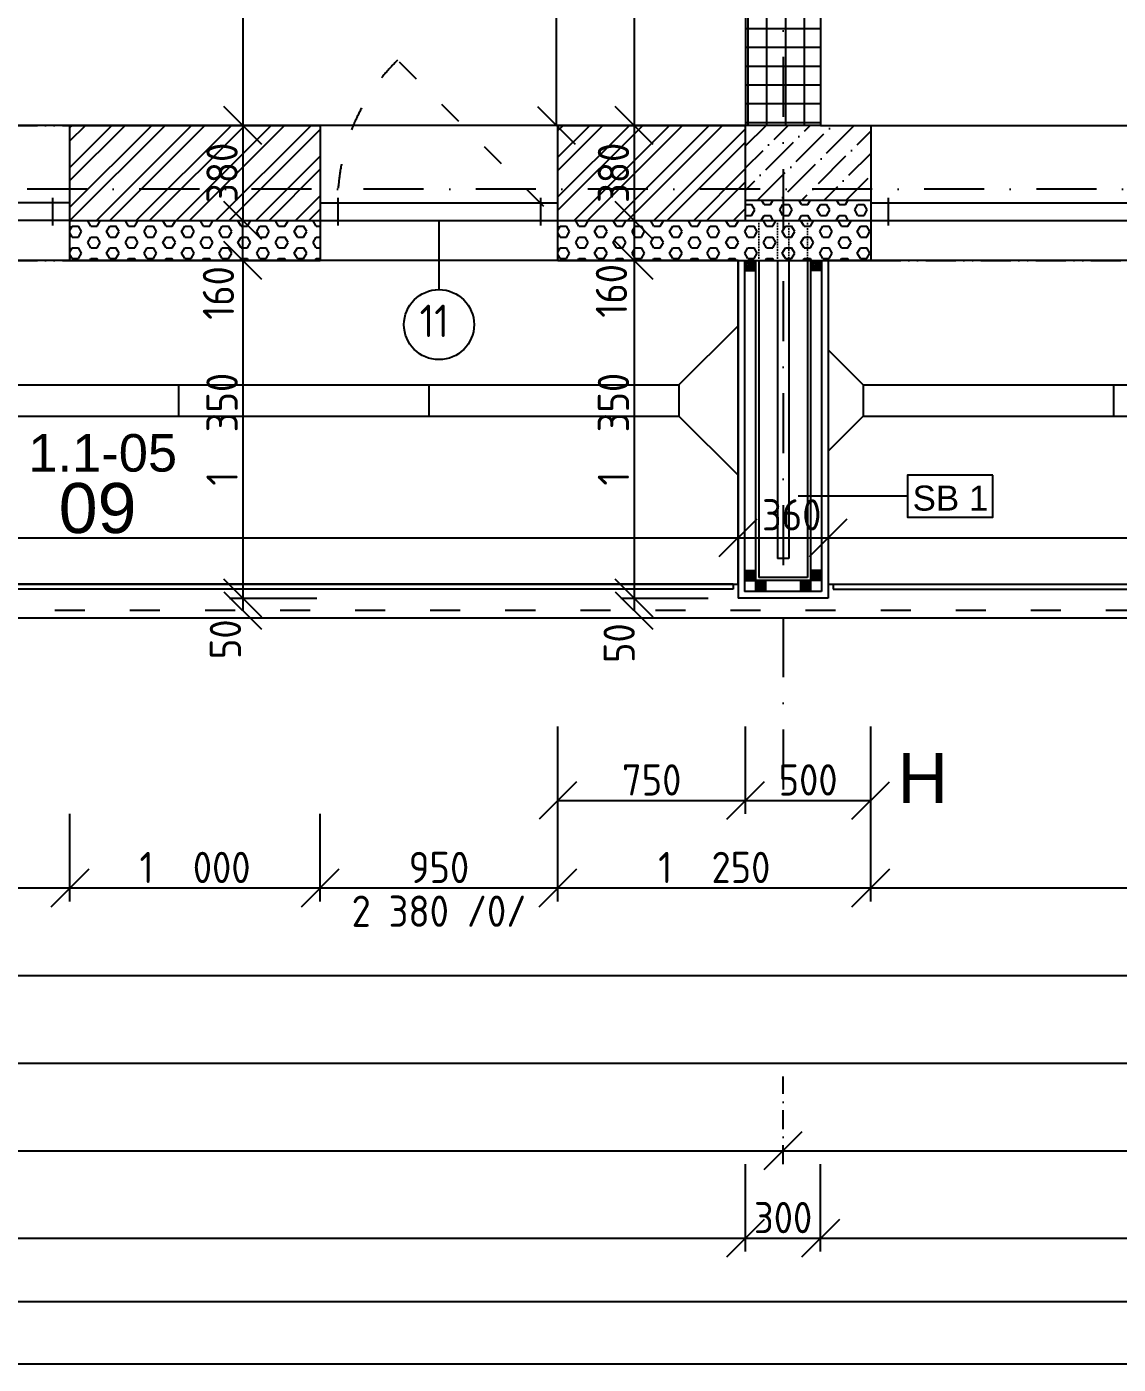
# Model space of a CAD drawing. Extents: x 4511820 to 5180432, y -1526536 to -944957.
# Drawn here: x 5011169 to 5015530, y -1349769 to -1344421 of the extents above; entities that cross this region are included whole.
import ezdxf

# ---------------------------------------------------------------- set-up
doc = ezdxf.new("R2010")
doc.units = 0
doc.header["$MEASUREMENT"] = 0
for name, pattern in [('ACAD_ISO03W100', [30, 12, -18]), ('ACAD_ISO07W100', [3.5, 0.5, -3]), ('ACAD_ISO12W100', [22, 12, -3, 0.5, -3, 0.5, -3]), ('BODKOCIARKOVANA_3', [5.6, 3, -1.3, 0, -1.3])]:
    doc.linetypes.add(name, pattern=pattern)
doc.layers.get('0').update_dxf_attribs({"linetype": 'CONTINUOUS'})
doc.layers.get('Defpoints').update_dxf_attribs({"color": 61, "linetype": 'CONTINUOUS'})
for name, color, linetype in [('KÓTY', 4, 'CONTINUOUS'), ('MÚRY', 1, 'CONTINUOUS'), ('OKNÁ', 143, 'CONTINUOUS'), ('osi', 253, 'CONTINUOUS'), ('Plochy', 41, 'CONTINUOUS'), ('POPIS', 7, 'CONTINUOUS'), ('POZEMOK', 7, 'CONTINUOUS'), ('TENKÁ', 7, 'CONTINUOUS'), ('ŠRAFY', 82, 'CONTINUOUS')]:
    doc.layers.add(name, color=color, linetype=linetype)
doc.styles.add('ARIAL', font='arial.ttf')
doc.styles.add('styl1', font='arial.ttf')
doc.styles.add('STYLE1', font='isocp.shx')
doc.dimstyles.new('STANDARD-50', dxfattribs={"dimtxt": 125, "dimasz": 150, "dimexe": 10, "dimexo": 200, "dimgap": 20, "dimtad": 1, "dimdsep": 46, "dimlunit": 6, "dimtxsty": 'STYLE1', "dimblk1": 'OBLIQUE', "dimblk2": 'OBLIQUE', "dimsah": 1, "dimcen": 2.5, "dimse1": 1, "dimse2": 1, "dimadec": 0, "dimazin": 0, "dimtfac": 1, "dimtmove": 1, "dimatfit": 3, "dimldrblk": 'OBLIQUE', "dimfxl": 1, "dimtolj": 1, "dimtzin": 0, "dimarcsym": 0})
pattern_1 = [(0, (0, -175781), (0, 43.3012702), [25, -50]), (120, (0, -175781), (-37.5, -21.6506351), [25, -50]), (60, (25, -175781), (-37.5, 21.6506351), [25, -50])]
pattern_2 = [(45, (-6640, 0), (-4.4194173824, 4.4194173824), [])]

# ---------------------------------------------------------------- blocks, each defined once
blk = doc.blocks.new('_OBLIQUE')
at = {"color": 0, "linetype": 'ByBlock'}
blk.add_line((-0.5, -0.5), (0.5, 0.5), dxfattribs=at)
blk = doc.blocks.new('*D22103')
at = {"layer": 'Defpoints', "color": 0}
for p in [(5007576, -1345070.2), (5014191, -1345070.2), (5014191, -1348914.9)]:
    blk.add_point(p, dxfattribs=at)
at = {"layer": 'KÓTY', "color": 0, "lineweight": -2}
blk.add_line((5007576, -1348914.9), (5014191, -1348914.9), dxfattribs=at)
at = {"layer": 'KÓTY', "color": 0, "linetype": 'ByBlock', "lineweight": -2, "xscale": 150, "yscale": 150, "zscale": 150, "rotation": 180}
blk.add_blockref('_OBLIQUE', (5007576, -1348914.9), dxfattribs=at)
at = {"layer": 'KÓTY', "color": 0, "linetype": 'ByBlock', "lineweight": -2, "xscale": 150, "yscale": 150, "zscale": 150}
blk.add_blockref('_OBLIQUE', (5014191, -1348914.9), dxfattribs=at)
at = {"layer": 'KÓTY', "color": 0, "insert": (5010883.5, -1348832.3), "char_height": 125, "attachment_point": 5, "style": 'STYLE1'}
blk.add_mtext('\\A1;6ﾠ615', dxfattribs=at)
blk = doc.blocks.new('*D22104')
at = {"layer": 'Defpoints', "color": 0}
for p in [(5014191, -1345070.2), (5020831, -1345070.2), (5020831, -1348914.9)]:
    blk.add_point(p, dxfattribs=at)
at = {"layer": 'KÓTY', "color": 0, "lineweight": -2}
blk.add_line((5014191, -1348914.9), (5020831, -1348914.9), dxfattribs=at)
at = {"layer": 'KÓTY', "color": 0, "linetype": 'ByBlock', "lineweight": -2, "xscale": 150, "yscale": 150, "zscale": 150, "rotation": 180}
blk.add_blockref('_OBLIQUE', (5014191, -1348914.9), dxfattribs=at)
at = {"layer": 'KÓTY', "color": 0, "linetype": 'ByBlock', "lineweight": -2, "xscale": 150, "yscale": 150, "zscale": 150}
blk.add_blockref('_OBLIQUE', (5020831, -1348914.9), dxfattribs=at)
at = {"layer": 'KÓTY', "color": 0, "insert": (5017511, -1348832.3), "char_height": 125, "attachment_point": 5, "style": 'STYLE1'}
blk.add_mtext('\\A1;6ﾠ640', dxfattribs=at)
blk = doc.blocks.new('*D22117')
at = {"layer": 'Defpoints', "color": 0}
for p in [(5007701, -1344815.2), (5014041, -1344815.2), (5014041, -1349264.9)]:
    blk.add_point(p, dxfattribs=at)
at = {"layer": 'KÓTY', "color": 0, "lineweight": -2}
blk.add_line((5007701, -1349264.9), (5014041, -1349264.9), dxfattribs=at)
at = {"layer": 'KÓTY', "color": 0, "linetype": 'ByBlock', "lineweight": -2, "xscale": 150, "yscale": 150, "zscale": 150, "rotation": 180}
blk.add_blockref('_OBLIQUE', (5007701, -1349264.9), dxfattribs=at)
at = {"layer": 'KÓTY', "color": 0, "linetype": 'ByBlock', "lineweight": -2, "xscale": 150, "yscale": 150, "zscale": 150}
blk.add_blockref('_OBLIQUE', (5014041, -1349264.9), dxfattribs=at)
at = {"layer": 'KÓTY', "color": 0, "insert": (5010871, -1349182.3), "char_height": 125, "attachment_point": 5, "style": 'STYLE1'}
blk.add_mtext('\\A1;6ﾠ340', dxfattribs=at)
blk = doc.blocks.new('*D22118')
at = {"layer": 'Defpoints', "color": 0}
for p in [(5014041, -1344815.2), (5014341, -1344815.2), (5014341, -1349264.9)]:
    blk.add_point(p, dxfattribs=at)
at = {"layer": 'KÓTY', "color": 0, "lineweight": -2}
blk.add_line((5014041, -1349264.9), (5014341, -1349264.9), dxfattribs=at)
at = {"layer": 'KÓTY', "color": 0, "linetype": 'ByBlock', "lineweight": -2, "xscale": 150, "yscale": 150, "zscale": 150, "rotation": 180}
blk.add_blockref('_OBLIQUE', (5014041, -1349264.9), dxfattribs=at)
at = {"layer": 'KÓTY', "color": 0, "linetype": 'ByBlock', "lineweight": -2, "xscale": 150, "yscale": 150, "zscale": 150}
blk.add_blockref('_OBLIQUE', (5014341, -1349264.9), dxfattribs=at)
at = {"layer": 'KÓTY', "color": 0, "insert": (5014191, -1349182.4), "char_height": 125, "attachment_point": 5, "style": 'STYLE1'}
blk.add_mtext('\\A1;300', dxfattribs=at)
blk = doc.blocks.new('*D22119')
at = {"layer": 'Defpoints', "color": 0}
for p in [(5014341, -1344815.2), (5020681, -1344815.2), (5020681, -1349264.9)]:
    blk.add_point(p, dxfattribs=at)
at = {"layer": 'KÓTY', "color": 0, "lineweight": -2}
blk.add_line((5014341, -1349264.9), (5020681, -1349264.9), dxfattribs=at)
at = {"layer": 'KÓTY', "color": 0, "linetype": 'ByBlock', "lineweight": -2, "xscale": 150, "yscale": 150, "zscale": 150, "rotation": 180}
blk.add_blockref('_OBLIQUE', (5014341, -1349264.9), dxfattribs=at)
at = {"layer": 'KÓTY', "color": 0, "linetype": 'ByBlock', "lineweight": -2, "xscale": 150, "yscale": 150, "zscale": 150}
blk.add_blockref('_OBLIQUE', (5020681, -1349264.9), dxfattribs=at)
at = {"layer": 'KÓTY', "color": 0, "insert": (5017511, -1349182.3), "char_height": 125, "attachment_point": 5, "style": 'STYLE1'}
blk.add_mtext('\\A1;6ﾠ340', dxfattribs=at)
blk = doc.blocks.new('*D22127')
at = {"layer": 'Defpoints', "color": 0}
for p in [(5007451, -1345070.2), (5040921, -1345135.2), (5040921, -1348214.9)]:
    blk.add_point(p, dxfattribs=at)
at = {"layer": 'KÓTY', "color": 0, "lineweight": -2}
blk.add_line((5007451, -1348214.9), (5040921, -1348214.9), dxfattribs=at)
at = {"layer": 'KÓTY', "color": 0, "linetype": 'ByBlock', "lineweight": -2, "xscale": 150, "yscale": 150, "zscale": 150, "rotation": 180}
blk.add_blockref('_OBLIQUE', (5007451, -1348214.9), dxfattribs=at)
at = {"layer": 'KÓTY', "color": 0, "linetype": 'ByBlock', "lineweight": -2, "xscale": 150, "yscale": 150, "zscale": 150}
blk.add_blockref('_OBLIQUE', (5040921, -1348214.9), dxfattribs=at)
at = {"layer": 'KÓTY', "color": 0, "insert": (5024186, -1348132.3), "char_height": 125, "attachment_point": 5, "style": 'STYLE1'}
blk.add_mtext('\\A1;33ﾠ470', dxfattribs=at)
blk = doc.blocks.new('*D22128')
at = {"layer": 'Defpoints', "color": 0}
for p in [(4980571, -1342545.2), (5040921, -1342545.2), (5040921, -1348564.9)]:
    blk.add_point(p, dxfattribs=at)
at = {"layer": 'KÓTY', "color": 0, "lineweight": -2}
blk.add_line((4980571, -1348564.9), (5040921, -1348564.9), dxfattribs=at)
at = {"layer": 'KÓTY', "color": 0, "linetype": 'ByBlock', "lineweight": -2, "xscale": 150, "yscale": 150, "zscale": 150, "rotation": 180}
blk.add_blockref('_OBLIQUE', (4980571, -1348564.9), dxfattribs=at)
at = {"layer": 'KÓTY', "color": 0, "linetype": 'ByBlock', "lineweight": -2, "xscale": 150, "yscale": 150, "zscale": 150}
blk.add_blockref('_OBLIQUE', (5040921, -1348564.9), dxfattribs=at)
at = {"layer": 'KÓTY', "color": 0, "insert": (5010746, -1348482.3), "char_height": 125, "attachment_point": 5, "style": 'STYLE1'}
blk.add_mtext('\\A1;60ﾠ350', dxfattribs=at)
blk = doc.blocks.new('*D22149')
at = {"layer": 'Defpoints', "color": 0}
for p in [(5014541, -1345195.2), (5017241, -1345195.2), (5014541, -1347864.9)]:
    blk.add_point(p, dxfattribs=at)
at = {"layer": 'KÓTY', "color": 0, "lineweight": -2}
blk.add_line((5017241, -1347864.9), (5014541, -1347864.9), dxfattribs=at)
at = {"layer": 'KÓTY', "color": 0, "linetype": 'ByBlock', "lineweight": -2, "xscale": 150, "yscale": 150, "zscale": 150, "rotation": 180}
blk.add_blockref('_OBLIQUE', (5014541, -1347864.9), dxfattribs=at)
at = {"layer": 'KÓTY', "color": 0, "linetype": 'ByBlock', "lineweight": -2, "xscale": 150, "yscale": 150, "zscale": 150}
blk.add_blockref('_OBLIQUE', (5017241, -1347864.9), dxfattribs=at)
at = {"layer": 'KÓTY', "color": 0, "insert": (5015891, -1347782.3), "char_height": 125, "attachment_point": 5, "style": 'STYLE1'}
blk.add_mtext('\\A1;2ﾠ700', dxfattribs=at)
blk = doc.blocks.new('*D22150')
at = {"layer": 'Defpoints', "color": 0}
for p in [(5013291, -1345195.2), (5014541, -1345195.2), (5013291, -1347864.9)]:
    blk.add_point(p, dxfattribs=at)
at = {"layer": 'KÓTY', "color": 0, "lineweight": -2}
blk.add_line((5014541, -1347864.9), (5013291, -1347864.9), dxfattribs=at)
at = {"layer": 'KÓTY', "color": 0, "linetype": 'ByBlock', "lineweight": -2, "xscale": 150, "yscale": 150, "zscale": 150, "rotation": 180}
blk.add_blockref('_OBLIQUE', (5013291, -1347864.9), dxfattribs=at)
at = {"layer": 'KÓTY', "color": 0, "linetype": 'ByBlock', "lineweight": -2, "xscale": 150, "yscale": 150, "zscale": 150}
blk.add_blockref('_OBLIQUE', (5014541, -1347864.9), dxfattribs=at)
at = {"layer": 'KÓTY', "color": 0, "insert": (5013916, -1347782.3), "char_height": 125, "attachment_point": 5, "style": 'STYLE1'}
blk.add_mtext('\\A1;1ﾠ250', dxfattribs=at)
blk = doc.blocks.new('*D22151')
at = {"layer": 'Defpoints', "color": 0}
for p in [(5012341, -1345195.2), (5013291, -1345195.2), (5012341, -1347864.9)]:
    blk.add_point(p, dxfattribs=at)
at = {"layer": 'KÓTY', "color": 0, "lineweight": -2}
blk.add_line((5013291, -1347864.9), (5012341, -1347864.9), dxfattribs=at)
at = {"layer": 'KÓTY', "color": 0, "linetype": 'ByBlock', "lineweight": -2, "xscale": 150, "yscale": 150, "zscale": 150, "rotation": 180}
blk.add_blockref('_OBLIQUE', (5012341, -1347864.9), dxfattribs=at)
at = {"layer": 'KÓTY', "color": 0, "linetype": 'ByBlock', "lineweight": -2, "xscale": 150, "yscale": 150, "zscale": 150}
blk.add_blockref('_OBLIQUE', (5013291, -1347864.9), dxfattribs=at)
at = {"layer": 'KÓTY', "color": 0, "insert": (5012816, -1347782.4), "char_height": 125, "attachment_point": 5, "style": 'STYLE1'}
blk.add_mtext('\\A1;950', dxfattribs=at)
blk = doc.blocks.new('*D22152')
at = {"layer": 'Defpoints', "color": 0}
for p in [(5011341, -1345195.2), (5012341, -1345195.2), (5011341, -1347864.9)]:
    blk.add_point(p, dxfattribs=at)
at = {"layer": 'KÓTY', "color": 0, "lineweight": -2}
blk.add_line((5012341, -1347864.9), (5011341, -1347864.9), dxfattribs=at)
at = {"layer": 'KÓTY', "color": 0, "linetype": 'ByBlock', "lineweight": -2, "xscale": 150, "yscale": 150, "zscale": 150, "rotation": 180}
blk.add_blockref('_OBLIQUE', (5011341, -1347864.9), dxfattribs=at)
at = {"layer": 'KÓTY', "color": 0, "linetype": 'ByBlock', "lineweight": -2, "xscale": 150, "yscale": 150, "zscale": 150}
blk.add_blockref('_OBLIQUE', (5012341, -1347864.9), dxfattribs=at)
at = {"layer": 'KÓTY', "color": 0, "insert": (5011841, -1347782.3), "char_height": 125, "attachment_point": 5, "style": 'STYLE1'}
blk.add_mtext('\\A1;1ﾠ000', dxfattribs=at)
blk = doc.blocks.new('*D22153')
at = {"layer": 'Defpoints', "color": 0}
for p in [(5008451, -1345195.2), (5011341, -1345195.2), (5008451, -1347864.9)]:
    blk.add_point(p, dxfattribs=at)
at = {"layer": 'KÓTY', "color": 0, "lineweight": -2}
blk.add_line((5011341, -1347864.9), (5008451, -1347864.9), dxfattribs=at)
at = {"layer": 'KÓTY', "color": 0, "linetype": 'ByBlock', "lineweight": -2, "xscale": 150, "yscale": 150, "zscale": 150, "rotation": 180}
blk.add_blockref('_OBLIQUE', (5008451, -1347864.9), dxfattribs=at)
at = {"layer": 'KÓTY', "color": 0, "linetype": 'ByBlock', "lineweight": -2, "xscale": 150, "yscale": 150, "zscale": 150}
blk.add_blockref('_OBLIQUE', (5011341, -1347864.9), dxfattribs=at)
at = {"layer": 'KÓTY', "color": 0, "insert": (5009896, -1347782.3), "char_height": 125, "attachment_point": 5, "style": 'STYLE1'}
blk.add_mtext('\\A1;2ﾠ890', dxfattribs=at)
blk = doc.blocks.new('*D22985')
at = {"layer": 'Defpoints', "color": 0}
for p in [(5012330, -1339630.2), (5012031.5, -1344815.2), (5012330, -1344815.2)]:
    blk.add_point(p, dxfattribs=at)
at = {"layer": 'KÓTY', "color": 0, "lineweight": -2}
blk.add_line((5012031.5, -1339630.2), (5012031.5, -1344815.2), dxfattribs=at)
at = {"layer": 'KÓTY', "color": 0, "linetype": 'ByBlock', "lineweight": -2, "xscale": 150, "yscale": 150, "zscale": 150}
for p, rotation in [((5012031.5, -1339630.2), 90), ((5012031.5, -1344815.2), 270)]:
    blk.add_blockref('_OBLIQUE', p, dxfattribs=dict(at, rotation=rotation))
at = {"layer": 'KÓTY', "color": 0, "insert": (5011949, -1342222.7), "char_height": 125, "attachment_point": 5, "rotation": 90, "style": 'STYLE1'}
blk.add_mtext('\\A1;5ﾠ185', dxfattribs=at)
blk = doc.blocks.new('*D23004')
at = {"layer": 'Defpoints', "color": 0}
for p in [(5014126, -1336945.2), (5013595.5, -1344815.2), (5014126, -1344815.2)]:
    blk.add_point(p, dxfattribs=at)
at = {"layer": 'KÓTY', "color": 0, "lineweight": -2}
blk.add_line((5013595.5, -1336945.2), (5013595.5, -1344815.2), dxfattribs=at)
at = {"layer": 'KÓTY', "color": 0, "linetype": 'ByBlock', "lineweight": -2, "xscale": 150, "yscale": 150, "zscale": 150}
for p, rotation in [((5013595.5, -1336945.2), 90), ((5013595.5, -1344815.2), 270)]:
    blk.add_blockref('_OBLIQUE', p, dxfattribs=dict(at, rotation=rotation))
at = {"layer": 'KÓTY', "color": 0, "insert": (5013513, -1340880.2), "char_height": 125, "attachment_point": 5, "rotation": 90, "style": 'STYLE1'}
blk.add_mtext('\\A1;7ﾠ870', dxfattribs=at)
blk = doc.blocks.new('*D23005')
at = {"layer": 'Defpoints', "color": 0}
for p in [(5013285, -1335645.2), (5014041, -1335645.2), (5014041, -1344815.2)]:
    blk.add_point(p, dxfattribs=at)
at = {"layer": 'KÓTY', "color": 0, "lineweight": -2}
blk.add_line((5013285, -1344815.2), (5013285, -1335645.2), dxfattribs=at)
at = {"layer": 'KÓTY', "color": 0, "linetype": 'ByBlock', "lineweight": -2, "xscale": 150, "yscale": 150, "zscale": 150}
for p, rotation in [((5013285, -1335645.2), 90), ((5013285, -1344815.2), 270)]:
    blk.add_blockref('_OBLIQUE', p, dxfattribs=dict(at, rotation=rotation))
at = {"layer": 'KÓTY', "color": 0, "insert": (5013202.5, -1340230.2), "char_height": 125, "attachment_point": 5, "rotation": 90, "style": 'STYLE1'}
blk.add_mtext('\\A1;9ﾠ170', dxfattribs=at)
blk = doc.blocks.new('*D23358')
at = {"layer": 'Defpoints', "color": 0}
for p in [(5007538.5, -1346490.2), (5014011, -1346464.5), (5014011, -1346490.2)]:
    blk.add_point(p, dxfattribs=at)
at = {"layer": 'KÓTY', "color": 0, "lineweight": -2}
blk.add_line((5007538.5, -1346464.5), (5014011, -1346464.5), dxfattribs=at)
at = {"layer": 'KÓTY', "color": 0, "linetype": 'ByBlock', "lineweight": -2, "xscale": 150, "yscale": 150, "zscale": 150, "rotation": 180}
blk.add_blockref('_OBLIQUE', (5007538.5, -1346464.5), dxfattribs=at)
at = {"layer": 'KÓTY', "color": 0, "linetype": 'ByBlock', "lineweight": -2, "xscale": 150, "yscale": 150, "zscale": 150}
blk.add_blockref('_OBLIQUE', (5014011, -1346464.5), dxfattribs=at)
at = {"layer": 'KÓTY', "color": 0, "insert": (5010774.7, -1346372.6), "char_height": 125, "attachment_point": 5, "style": 'STYLE1'}
blk.add_mtext('\\A1;6ﾠ472,5', dxfattribs=at)
blk = doc.blocks.new('*D23360')
at = {"layer": 'Defpoints', "color": 0}
for p in [(5014371, -1346490.2), (5020651, -1346464.5), (5020651, -1346490.2)]:
    blk.add_point(p, dxfattribs=at)
at = {"layer": 'KÓTY', "color": 0, "lineweight": -2}
blk.add_line((5014371, -1346464.5), (5020651, -1346464.5), dxfattribs=at)
at = {"layer": 'KÓTY', "color": 0, "linetype": 'ByBlock', "lineweight": -2, "xscale": 150, "yscale": 150, "zscale": 150, "rotation": 180}
blk.add_blockref('_OBLIQUE', (5014371, -1346464.5), dxfattribs=at)
at = {"layer": 'KÓTY', "color": 0, "linetype": 'ByBlock', "lineweight": -2, "xscale": 150, "yscale": 150, "zscale": 150}
blk.add_blockref('_OBLIQUE', (5020651, -1346464.5), dxfattribs=at)
at = {"layer": 'KÓTY', "color": 0, "insert": (5017511, -1346382), "char_height": 125, "attachment_point": 5, "style": 'STYLE1'}
blk.add_mtext('\\A1;6ﾠ280', dxfattribs=at)
blk = doc.blocks.new('*D48059')
at = {"layer": 'Defpoints', "color": 0}
for p in [(5014011, -1346490.2), (5014371, -1346464.5), (5014371, -1346490.2)]:
    blk.add_point(p, dxfattribs=at)
at = {"layer": 'KÓTY', "color": 0, "lineweight": -2}
blk.add_line((5014011, -1346464.5), (5014371, -1346464.5), dxfattribs=at)
at = {"layer": 'KÓTY', "color": 0, "linetype": 'ByBlock', "lineweight": -2, "xscale": 150, "yscale": 150, "zscale": 150, "rotation": 180}
blk.add_blockref('_OBLIQUE', (5014011, -1346464.5), dxfattribs=at)
at = {"layer": 'KÓTY', "color": 0, "linetype": 'ByBlock', "lineweight": -2, "xscale": 150, "yscale": 150, "zscale": 150}
blk.add_blockref('_OBLIQUE', (5014371, -1346464.5), dxfattribs=at)
at = {"layer": 'KÓTY', "color": 0, "insert": (5014225.5, -1346372.5), "char_height": 125, "attachment_point": 5, "style": 'STYLE1'}
blk.add_mtext('\\A1;360', dxfattribs=at)
blk = doc.blocks.new('*D48060')
at = {"layer": 'Defpoints', "color": 0}
for p in [(5013595.5, -1344815.2), (5013595.5, -1345195.2), (5013595.5, -1345195.2)]:
    blk.add_point(p, dxfattribs=at)
at = {"layer": 'KÓTY', "color": 0, "lineweight": -2}
blk.add_line((5013595.5, -1344815.2), (5013595.5, -1345195.2), dxfattribs=at)
at = {"layer": 'KÓTY', "color": 0, "linetype": 'ByBlock', "lineweight": -2, "xscale": 150, "yscale": 150, "zscale": 150}
for p, rotation in [((5013595.5, -1344815.2), 90), ((5013595.5, -1345195.2), 270)]:
    blk.add_blockref('_OBLIQUE', p, dxfattribs=dict(at, rotation=rotation))
at = {"layer": 'KÓTY', "color": 0, "insert": (5013513, -1345005.2), "char_height": 125, "attachment_point": 5, "rotation": 90, "style": 'STYLE1'}
blk.add_mtext('\\A1;380', dxfattribs=at)
blk = doc.blocks.new('*D48061')
at = {"layer": 'Defpoints', "color": 0}
for p in [(5013595.5, -1345195.2), (5013595.5, -1345355.2), (5013595.5, -1345355.2)]:
    blk.add_point(p, dxfattribs=at)
at = {"layer": 'KÓTY', "color": 0, "lineweight": -2}
blk.add_line((5013595.5, -1345195.2), (5013595.5, -1345355.2), dxfattribs=at)
at = {"layer": 'KÓTY', "color": 0, "linetype": 'ByBlock', "lineweight": -2, "xscale": 150, "yscale": 150, "zscale": 150}
for p, rotation in [((5013595.5, -1345195.2), 90), ((5013595.5, -1345355.2), 270)]:
    blk.add_blockref('_OBLIQUE', p, dxfattribs=dict(at, rotation=rotation))
at = {"layer": 'KÓTY', "color": 0, "insert": (5013505, -1345477), "char_height": 125, "attachment_point": 5, "rotation": 90, "style": 'STYLE1'}
blk.add_mtext('\\A1;160', dxfattribs=at)
blk = doc.blocks.new('*D48062')
at = {"layer": 'Defpoints', "color": 0}
for p in [(5014011, -1345355.2), (5013595.5, -1346705.2), (5014011, -1346705.2)]:
    blk.add_point(p, dxfattribs=at)
at = {"layer": 'KÓTY', "color": 0, "lineweight": -2}
blk.add_line((5013595.5, -1345355.2), (5013595.5, -1346705.2), dxfattribs=at)
at = {"layer": 'KÓTY', "color": 0, "linetype": 'ByBlock', "lineweight": -2, "xscale": 150, "yscale": 150, "zscale": 150}
for p, rotation in [((5013595.5, -1345355.2), 90), ((5013595.5, -1346705.2), 270)]:
    blk.add_blockref('_OBLIQUE', p, dxfattribs=dict(at, rotation=rotation))
at = {"layer": 'KÓTY', "color": 0, "insert": (5013513, -1346030.2), "char_height": 125, "attachment_point": 5, "rotation": 90, "style": 'STYLE1'}
blk.add_mtext('\\A1;1ﾠ350', dxfattribs=at)
blk = doc.blocks.new('*D48063')
at = {"layer": 'Defpoints', "color": 0}
for p in [(5014011, -1346705.2), (5013595.5, -1346755.2), (5014011, -1346755.2)]:
    blk.add_point(p, dxfattribs=at)
at = {"layer": 'KÓTY', "color": 0, "lineweight": -2}
blk.add_line((5013595.5, -1346705.2), (5013595.5, -1346755.2), dxfattribs=at)
at = {"layer": 'KÓTY', "color": 0, "linetype": 'ByBlock', "lineweight": -2, "xscale": 150, "yscale": 150, "zscale": 150}
for p, rotation in [((5013595.5, -1346705.2), 90), ((5013595.5, -1346755.2), 270)]:
    blk.add_blockref('_OBLIQUE', p, dxfattribs=dict(at, rotation=rotation))
at = {"layer": 'KÓTY', "color": 0, "insert": (5013536, -1346885.5), "char_height": 125, "attachment_point": 5, "rotation": 90, "style": 'STYLE1'}
blk.add_mtext('\\A1;50', dxfattribs=at)
blk = doc.blocks.new('*D48079')
at = {"layer": 'Defpoints', "color": 0}
for p in [(5012881, -1344815.2), (5012031.5, -1345195.2), (5012881, -1345195.2)]:
    blk.add_point(p, dxfattribs=at)
at = {"layer": 'KÓTY', "color": 0, "lineweight": -2}
blk.add_line((5012031.5, -1344815.2), (5012031.5, -1345195.2), dxfattribs=at)
at = {"layer": 'KÓTY', "color": 0, "linetype": 'ByBlock', "lineweight": -2, "xscale": 150, "yscale": 150, "zscale": 150}
for p, rotation in [((5012031.5, -1344815.2), 90), ((5012031.5, -1345195.2), 270)]:
    blk.add_blockref('_OBLIQUE', p, dxfattribs=dict(at, rotation=rotation))
at = {"layer": 'KÓTY', "color": 0, "insert": (5011949, -1345005.2), "char_height": 125, "attachment_point": 5, "rotation": 90, "style": 'STYLE1'}
blk.add_mtext('\\A1;380', dxfattribs=at)
blk = doc.blocks.new('*D48080')
at = {"layer": 'Defpoints', "color": 0}
for p in [(5012031.5, -1345195.2), (5012721, -1345195.2), (5012721, -1345355.2)]:
    blk.add_point(p, dxfattribs=at)
at = {"layer": 'KÓTY', "color": 0, "lineweight": -2}
blk.add_line((5012031.5, -1345355.2), (5012031.5, -1345195.2), dxfattribs=at)
at = {"layer": 'KÓTY', "color": 0, "linetype": 'ByBlock', "lineweight": -2, "xscale": 150, "yscale": 150, "zscale": 150}
for p, rotation in [((5012031.5, -1345195.2), 90), ((5012031.5, -1345355.2), 270)]:
    blk.add_blockref('_OBLIQUE', p, dxfattribs=dict(at, rotation=rotation))
at = {"layer": 'KÓTY', "color": 0, "insert": (5011934.5, -1345485.5), "char_height": 125, "attachment_point": 5, "rotation": 90, "style": 'STYLE1'}
blk.add_mtext('\\A1;160', dxfattribs=at)
blk = doc.blocks.new('*D55183')
at = {"layer": 'Defpoints', "color": 0}
for p in [(5014011, -1345355.2), (5012031.5, -1346705.2), (5014011, -1346705.2)]:
    blk.add_point(p, dxfattribs=at)
at = {"layer": 'KÓTY', "color": 0, "lineweight": -2}
blk.add_line((5012031.5, -1345355.2), (5012031.5, -1346705.2), dxfattribs=at)
at = {"layer": 'KÓTY', "color": 0, "linetype": 'ByBlock', "lineweight": -2, "xscale": 150, "yscale": 150, "zscale": 150}
for p, rotation in [((5012031.5, -1345355.2), 90), ((5012031.5, -1346705.2), 270)]:
    blk.add_blockref('_OBLIQUE', p, dxfattribs=dict(at, rotation=rotation))
at = {"layer": 'KÓTY', "color": 0, "insert": (5011949, -1346030.2), "char_height": 125, "attachment_point": 5, "rotation": 90, "style": 'STYLE1'}
blk.add_mtext('\\A1;1ﾠ350', dxfattribs=at)
blk = doc.blocks.new('*D55184')
at = {"layer": 'Defpoints', "color": 0}
for p in [(5014011, -1346705.2), (5012031.5, -1346755.2), (5014011, -1346755.2)]:
    blk.add_point(p, dxfattribs=at)
at = {"layer": 'KÓTY', "color": 0, "lineweight": -2}
blk.add_line((5012031.5, -1346705.2), (5012031.5, -1346755.2), dxfattribs=at)
at = {"layer": 'KÓTY', "color": 0, "linetype": 'ByBlock', "lineweight": -2, "xscale": 150, "yscale": 150, "zscale": 150}
for p, rotation in [((5012031.5, -1346705.2), 90), ((5012031.5, -1346755.2), 270)]:
    blk.add_blockref('_OBLIQUE', p, dxfattribs=dict(at, rotation=rotation))
at = {"layer": 'KÓTY', "color": 0, "insert": (5011962.4, -1346870.1), "char_height": 125, "attachment_point": 5, "rotation": 90, "style": 'STYLE1'}
blk.add_mtext('\\A1;50', dxfattribs=at)
blk = doc.blocks.new('*D55240')
at = {"layer": 'Defpoints', "color": 0}
for p in [(5013291, -1345070.2), (5014041, -1345070.2), (5014041, -1347514.9)]:
    blk.add_point(p, dxfattribs=at)
at = {"layer": 'KÓTY', "color": 0, "lineweight": -2}
blk.add_line((5013291, -1347514.9), (5014041, -1347514.9), dxfattribs=at)
at = {"layer": 'KÓTY', "color": 0, "linetype": 'ByBlock', "lineweight": -2, "xscale": 150, "yscale": 150, "zscale": 150, "rotation": 180}
blk.add_blockref('_OBLIQUE', (5013291, -1347514.9), dxfattribs=at)
at = {"layer": 'KÓTY', "color": 0, "linetype": 'ByBlock', "lineweight": -2, "xscale": 150, "yscale": 150, "zscale": 150}
blk.add_blockref('_OBLIQUE', (5014041, -1347514.9), dxfattribs=at)
at = {"layer": 'KÓTY', "color": 0, "insert": (5013666, -1347432.4), "char_height": 125, "attachment_point": 5, "style": 'STYLE1'}
blk.add_mtext('\\A1;750', dxfattribs=at)
blk = doc.blocks.new('*D55241')
at = {"layer": 'Defpoints', "color": 0}
for p in [(5014041, -1344815.2), (5014541, -1344815.2), (5014541, -1347514.9)]:
    blk.add_point(p, dxfattribs=at)
at = {"layer": 'KÓTY', "color": 0, "lineweight": -2}
blk.add_line((5014041, -1347514.9), (5014541, -1347514.9), dxfattribs=at)
at = {"layer": 'KÓTY', "color": 0, "linetype": 'ByBlock', "lineweight": -2, "xscale": 150, "yscale": 150, "zscale": 150, "rotation": 180}
blk.add_blockref('_OBLIQUE', (5014041, -1347514.9), dxfattribs=at)
at = {"layer": 'KÓTY', "color": 0, "linetype": 'ByBlock', "lineweight": -2, "xscale": 150, "yscale": 150, "zscale": 150}
blk.add_blockref('_OBLIQUE', (5014541, -1347514.9), dxfattribs=at)
at = {"layer": 'KÓTY', "color": 0, "insert": (5014291, -1347432.4), "char_height": 125, "attachment_point": 5, "style": 'STYLE1'}
blk.add_mtext('\\A1;500', dxfattribs=at)

msp = doc.modelspace()

# ---------------------------------------------------------------- hatches: boundary and pattern name
at = {"layer": 'ŠRAFY', "ltscale": 0.25}
h = msp.add_hatch(dxfattribs=at)
h.set_pattern_fill('ANSI37', color=256, scale=600, angle=45)
h.set_pattern_definition([(90, (-3307273.674, 493071.734), (-75, 1e-14), []), (180, (-3307273.674, 493071.734), (-1e-14, -75), [])])
h.paths.add_polyline_path([(5014041, -1336945.191), (5014041, -1339630.191), (5014041, -1344815.191), (5014341, -1344815.191), (5014341, -1339430.191), (5014341, -1339315.191), (5014341, -1338075.191), (5014341, -1337960.191), (5014341, -1337060.191), (5014341, -1336945.191)])
at = {"layer": 'ŠRAFY'}
h = msp.add_hatch(dxfattribs=at)
h.set_pattern_fill('ANSI32', color=256, scale=300)
h.paths.add_polyline_path([(5012341, -1344815.191), (5011341, -1344815.191), (5011341, -1345195.191), (5012341, -1345195.191)])
h = msp.add_hatch(dxfattribs=at)
h.set_pattern_fill('ANSI32', color=256, scale=300)
h.paths.add_polyline_path([(5014041, -1344815.191), (5013291, -1344815.191), (5013291, -1345195.191), (5014041, -1345195.191)])
at = {"layer": 'ŠRAFY', "ltscale": 0.25}
h = msp.add_hatch(dxfattribs=at)
h.set_pattern_fill('ANSI36', color=256, scale=500)
h.set_pattern_definition([(45, (478551.18, -205413.17), (33.1456304, 121.533978), [156.25, -31.25, 0, -31.25])])
h.paths.add_polyline_path([(5014291, -1344815.191), (5014041, -1344815.191), (5014041, -1345115.191), (5014541, -1345115.191), (5014541, -1344815.191)])
at = {"layer": 'ŠRAFY'}
h = msp.add_hatch(dxfattribs=at)
h.set_pattern_fill('HEX', color=256, scale=200)
h.set_pattern_definition([(0, (6590, -175781), (0, 43.3012702), [25, -50]), (120, (6590, -175781), (-37.5, -21.6506351), [25, -50]), (60, (6615, -175781), (-37.5, 21.6506351), [25, -50])])
h.paths.add_polyline_path([(5014541, -1345115.191), (5014041, -1345115.191), (5014041, -1345195.191), (5014116, -1345195.191), (5014541, -1345195.191)])
h = msp.add_hatch(dxfattribs=at)
h.set_pattern_fill('HEX', color=256, scale=200)
h.set_pattern_definition(pattern_1)
h.paths.add_polyline_path([(5012341, -1345195.191), (5011341, -1345195.191), (5011341, -1345355.191), (5012341, -1345355.191)])
h = msp.add_hatch(dxfattribs=at)
h.set_pattern_fill('HEX', color=256, scale=200)
h.set_pattern_definition(pattern_1)
h.paths.add_polyline_path([(5013291, -1345195.191), (5013291, -1345355.191), (5014541, -1345355.191), (5014541, -1345195.191)])
h = msp.add_hatch(dxfattribs=at)
h.set_pattern_fill('ANSI31', color=45, scale=50)
h.set_pattern_definition(pattern_2)
h.paths.add_polyline_path([(5014081, -1345355.191), (5014037, -1345355.191), (5014037, -1345395.191), (5014081, -1345395.191)])
h = msp.add_hatch(dxfattribs=at)
h.set_pattern_fill('ANSI31', color=45, scale=50)
h.set_pattern_definition(pattern_2)
h.paths.add_polyline_path([(5014301, -1345395.191), (5014345, -1345395.191), (5014345, -1345355.191), (5014301, -1345355.191)])
h = msp.add_hatch(dxfattribs=at)
h.set_pattern_fill('ANSI31', color=45, scale=50)
h.set_pattern_definition(pattern_2)
h.paths.add_polyline_path([(5014081, -1346595.191), (5014037, -1346595.191), (5014037, -1346635.191), (5014074, -1346635.191), (5014081, -1346635.191)])
h = msp.add_hatch(dxfattribs=at)
h.set_pattern_fill('ANSI31', color=45, scale=50)
h.set_pattern_definition(pattern_2)
h.paths.add_polyline_path([(5014301, -1346635.191), (5014345, -1346635.191), (5014345, -1346595.191), (5014301, -1346595.191)])
h = msp.add_hatch(dxfattribs=at)
h.set_pattern_fill('ANSI31', color=45, scale=50)
h.set_pattern_definition(pattern_2)
h.paths.add_polyline_path([(5014081, -1346679.191), (5014121, -1346679.191), (5014121, -1346635.191), (5014081, -1346635.191)])
h = msp.add_hatch(dxfattribs=at)
h.set_pattern_fill('ANSI31', color=45, scale=50)
h.set_pattern_definition(pattern_2)
h.paths.add_polyline_path([(5014261, -1346679.191), (5014301, -1346679.191), (5014301, -1346635.191), (5014261, -1346635.191)])

# ---------------------------------------------------------------- linework, layer by layer
at = {"layer": 'KÓTY', "ltscale": 25}
for p, q in [((5011978.097, -1346705.191), (5012328.097, -1346705.191)), ((5013542.097, -1346705.191), (5013892.097, -1346705.191)), ((5013291, -1347568.286), (5013291, -1347218.286)), ((5014041, -1347568.286), (5014041, -1347218.286)), ((5011341, -1347918.286), (5011341, -1347568.286)), ((5012341, -1347918.286), (5012341, -1347568.286)), ((5013291, -1347918.286), (5013291, -1347568.286)), ((5014541, -1347918.286), (5014541, -1347568.286)), ((5014041, -1349318.286), (5014041, -1348968.286)), ((5014341, -1349318.286), (5014341, -1348968.286))]:
    msp.add_line(p, q, dxfattribs=at)
at = {"layer": 'KÓTY'}
msp.add_line((5014541, -1347568.286), (5014541, -1347218.286), dxfattribs=at)
at = {"layer": 'KÓTY', "linetype": 'BODKOCIARKOVANA_3', "ltscale": 25}
msp.add_line((5014191, -1348968.286), (5014191, -1348618.286), dxfattribs=at)
at = {"layer": 'MÚRY'}
for p, q in [((5014041, -1336895.191), (5014041, -1344815.191)), ((5014341, -1339430.191), (5014341, -1344815.191)), ((5011341, -1344815.191), (5012341, -1344815.191)), ((5011341, -1345355.191), (5011341, -1344815.191)), ((5012341, -1344815.191), (5012341, -1345355.191)), ((5013291, -1344815.191), (5014041, -1344815.191)), ((5013291, -1345355.191), (5013291, -1344815.191)), ((5014341, -1344815.191), (5014541, -1344815.191)), ((5014541, -1344815.191), (5014541, -1345355.191)), ((5011341, -1345355.191), (5012341, -1345355.191)), ((5013291, -1345355.191), (5014011, -1345355.191)), ((5014011, -1345355.191), (5014011, -1346705.191)), ((5014371, -1345355.191), (5014541, -1345355.191)), ((5014371, -1345355.191), (5014371, -1346705.191)), ((5014371, -1346705.191), (5014011, -1346705.191))]:
    msp.add_line(p, q, dxfattribs=at)
at = {"layer": 'OKNÁ', "linetype": 'ACAD_ISO03W100', "ltscale": 8}
msp.add_line((5013235.142, -1345139.334), (5012650.337, -1344554.528), dxfattribs=at)
at = {"layer": 'OKNÁ', "ltscale": 0.25}
for p, q in [((5011271, -1345105.191), (5011271, -1345215.191)), ((5012411, -1345105.191), (5012411, -1345215.191)), ((5013221, -1345105.191), (5013221, -1345215.191)), ((5014611, -1345105.191), (5014611, -1345215.191)), ((5011341, -1345125.191), (5008451, -1345125.191)), ((5012341, -1345125.191), (5013291, -1345125.191)), ((5014541, -1345125.191), (5017241, -1345125.191)), ((5011341, -1345195.191), (5008451, -1345195.191)), ((5012341, -1345195.191), (5013291, -1345195.191)), ((5012816, -1345472.045), (5012816, -1345195.191)), ((5014541, -1345195.191), (5017241, -1345195.191))]:
    msp.add_line(p, q, dxfattribs=at)
at = {"layer": 'OKNÁ'}
for p, q in [((5013991, -1346650.191), (5008096, -1346650.191)), ((5013991, -1346650.191), (5013991, -1346670.191)), ((5014391, -1346650.191), (5020631, -1346650.191)), ((5014391, -1346650.191), (5014391, -1346670.191)), ((5013991, -1346670.191), (5008096, -1346670.191)), ((5014391, -1346670.191), (5020631, -1346670.191))]:
    msp.add_line(p, q, dxfattribs=at)
at = {"layer": 'OKNÁ', "ltscale": 0.25}
msp.add_circle((5012816, -1345612.045), 140, dxfattribs=at)
at = {"layer": 'OKNÁ', "linetype": 'ACAD_ISO03W100', "ltscale": 8}
msp.add_arc((5013211, -1345125.191), 800, 134.493565, 180, dxfattribs=at)
at = {"layer": 'osi', "linetype": 'BODKOCIARKOVANA_3', "ltscale": 80}
for p, q in [((5014191, -1310038), (5014191, -1347555.191)), ((5041881, -1345070.191), (4978211, -1345070.191))]:
    msp.add_line(p, q, dxfattribs=at)
at = {"layer": 'Plochy'}
for points in [[(5007701, -1344815.191), (5007701, -1339010.191), (5011586, -1339010.191), (5011586, -1339630.191), (5014041, -1339630.191), (5014041, -1344815.191)], [(5017451, -1339430.191), (5014341, -1339430.191), (5014341, -1344815.191), (5017451, -1344815.191)], [(5007538.5, -1345355.191), (5007538.5, -1346605.191), (5008076, -1346605.191), (5008076, -1346650.191), (5014011, -1346650.191), (5014011, -1345355.191)], [(5020651, -1345355.191), (5014371, -1345355.191), (5014371, -1346650.191), (5020651, -1346650.191)]]:
    msp.add_lwpolyline(points, close=True, dxfattribs=at)
at = {"layer": 'POZEMOK'}
for p, q in [((5013774.75, -1345852.691), (5014011, -1345616.441)), ((5014511, -1345852.691), (5014371, -1345712.691)), ((5007774.75, -1345852.691), (5013774.75, -1345852.691)), ((5011774.75, -1345852.691), (5011774.75, -1345977.691)), ((5012774.75, -1345852.691), (5012774.75, -1345977.691)), ((5013774.75, -1345852.691), (5013774.75, -1345977.691)), ((5014511, -1345852.691), (5020511, -1345852.691)), ((5014511, -1345852.691), (5014511, -1345977.691)), ((5015511, -1345852.691), (5015511, -1345977.691)), ((5007774.75, -1345977.691), (5013774.75, -1345977.691)), ((5013774.75, -1345977.691), (5014011, -1346213.941)), ((5014511, -1345977.691), (5014371, -1346117.691)), ((5014511, -1345977.691), (5020511, -1345977.691))]:
    msp.add_line(p, q, dxfattribs=at)
at = {"layer": 'TENKÁ', "linetype": 'ACAD_ISO12W100', "ltscale": 10}
for p, q in [((5008451, -1344815.191), (5011341, -1344815.191)), ((5013291, -1344815.191), (5012341, -1344815.191)), ((5014541, -1344815.191), (5017241, -1344815.191)), ((5008451, -1345355.191), (5011341, -1345355.191)), ((5013291, -1345355.191), (5012341, -1345355.191)), ((5014541, -1345355.191), (5017241, -1345355.191))]:
    msp.add_line(p, q, dxfattribs=at)
at = {"layer": 'TENKÁ'}
for p, q in [((5014341, -1344815.191), (5014041, -1344815.191)), ((5014041, -1345195.191), (5014041, -1344815.191)), ((5014541, -1345115.191), (5014041, -1345115.191)), ((5011341, -1345195.191), (5012341, -1345195.191)), ((5013291, -1345195.191), (5014541, -1345195.191)), ((5014011, -1345355.191), (5014371, -1345355.191)), ((5014687.5, -1346298.25), (5014251, -1346298.25)), ((5025801, -1346785.191), (5008076, -1346785.191))]:
    msp.add_line(p, q, dxfattribs=at)
at = {"layer": 'TENKÁ', "color": 252, "linetype": 'ACAD_ISO07W100', "ltscale": 3}
for p, q in [((5014093.5, -1345355.191), (5014093.5, -1345195.191)), ((5014168.5, -1345355.191), (5014168.5, -1345195.191)), ((5014213.5, -1345355.191), (5014213.5, -1345195.191)), ((5014288.5, -1345355.191), (5014288.5, -1345195.191))]:
    msp.add_line(p, q, dxfattribs=at)
at = {"layer": 'TENKÁ', "color": 45}
for p, q in [((5014037, -1345355.191), (5014037, -1346679.191)), ((5014081, -1345355.191), (5014081, -1346635.191)), ((5014301, -1345355.191), (5014301, -1346635.191)), ((5014345, -1345355.191), (5014345, -1346679.191)), ((5014037, -1346595.191), (5014081, -1346595.191)), ((5014345, -1346595.191), (5014301, -1346595.191)), ((5014037, -1346635.191), (5014081, -1346635.191)), ((5014301, -1346635.191), (5014074, -1346635.191)), ((5014081, -1346635.191), (5014081, -1346679.191)), ((5014121, -1346635.191), (5014121, -1346679.191)), ((5014261, -1346635.191), (5014261, -1346679.191)), ((5014345, -1346635.191), (5014301, -1346635.191)), ((5014301, -1346635.191), (5014301, -1346679.191)), ((5014345, -1346679.191), (5014037, -1346679.191))]:
    msp.add_line(p, q, dxfattribs=at)
at = {"layer": 'TENKÁ', "color": 252}
for p, q in [((5014093.5, -1345355.191), (5014093.5, -1346622.691)), ((5014168.5, -1345355.191), (5014168.5, -1346547.691)), ((5014213.5, -1345355.191), (5014213.5, -1346547.691)), ((5014288.5, -1345355.191), (5014288.5, -1346622.691)), ((5014213.5, -1346547.691), (5014168.5, -1346547.691)), ((5014288.5, -1346622.691), (5014093.5, -1346622.691))]:
    msp.add_line(p, q, dxfattribs=at)
at = {"layer": 'TENKÁ', "linetype": 'ACAD_ISO03W100', "ltscale": 10}
msp.add_line((5025801, -1346755.191), (5008076, -1346755.191), dxfattribs=at)
at = {"layer": 'TENKÁ', "color": 7}
for p, q in [((5064787, -1349518.744), (4975996, -1349518.744)), ((5065037, -1349768.744), (4975746, -1349768.744))]:
    msp.add_line(p, q, dxfattribs=at)
at = {"layer": 'TENKÁ'}
msp.add_lwpolyline([(5015029, -1346214.25), (5014687.5, -1346214.25), (5014687.5, -1346382.25), (5015029, -1346382.25)], close=True, dxfattribs=at)
at = {"layer": 'ŠRAFY', "color": 45}
for p, q in [((5014037, -1345395.191), (5014081, -1345395.191)), ((5014345, -1345395.191), (5014301, -1345395.191))]:
    msp.add_line(p, q, dxfattribs=at)

# ---------------------------------------------------------------- texts
at = {"layer": 'KÓTY', "insert": (5012816, -1347957.34), "char_height": 125, "attachment_point": 5, "style": 'STYLE1'}
msp.add_mtext('\\A1;2 380 /0/', dxfattribs=at)
at = {"layer": 'POPIS', "lineweight": 40, "ltscale": 0.25, "style": 'ARIAL'}
for s, height, p in [('1.1-05', 150, (5011175.183, -1346199.77)), ('09', 200, (5011296.225, -1346445.27))]:
    msp.add_text(s, height=height, dxfattribs=at).set_placement(p)
at = {"layer": 'TENKÁ', "style": 'STYLE1'}
msp.add_text('11', height=130, dxfattribs=at).set_placement((5012738.47, -1345662.045))
at = {"layer": 'TENKÁ', "linetype": 'Continuous', "lineweight": 20, "style": 'ARIAL'}
msp.add_text('SB 1', height=100, dxfattribs=at).set_placement((5014708.411, -1346355.579))
at = {"layer": 'TENKÁ', "ltscale": 0.25, "style": 'styl1'}
msp.add_text('H', height=200, dxfattribs=at).set_placement((5014648.26, -1347525.289))

# ---------------------------------------------------------------- dimensions: what is measured, and where the dimension line sits
at = {"layer": 'KÓTY'}
for base, p1, p2, picture, middle in [((5013285, -1335645.191), (5014041, -1344815.191), (5014041, -1335645.191), '*D23005', (5013202.457, -1340230.191)), ((5013595.5, -1344815.191), (5014126, -1336945.191), (5014126, -1344815.191), '*D23004', (5013512.957, -1340880.191)), ((5012031.5, -1344815.191), (5012330, -1339630.191), (5012330, -1344815.191), '*D22985', (5011948.957, -1342222.691))]:
    dim = msp.add_linear_dim(base=base, p1=p1, p2=p2, angle=90, dimstyle='STANDARD-50', dxfattribs=at)
    dim.commit()
    dim.dimension.update_dxf_attribs({"geometry": picture, "text_midpoint": middle})
for base, p1, p2, picture, middle in [((5040921, -1348564.883), (4980571, -1342545.191), (5040921, -1342545.191), '*D22128', (5010746, -1348482.34)), ((5014041, -1349264.883), (5007701, -1344815.191), (5014041, -1344815.191), '*D22117', (5010871, -1349182.34)), ((5014341, -1349264.883), (5014041, -1344815.191), (5014341, -1344815.191), '*D22118', (5014191, -1349182.383)), ((5020681, -1349264.883), (5014341, -1344815.191), (5020681, -1344815.191), '*D22119', (5017511, -1349182.34)), ((5040921, -1348214.883), (5007451, -1345070.191), (5040921, -1345135.191), '*D22127', (5024186, -1348132.34)), ((5014191, -1348914.883), (5007576, -1345070.191), (5014191, -1345070.191), '*D22103', (5010883.5, -1348832.34)), ((5020831, -1348914.883), (5014191, -1345070.191), (5020831, -1345070.191), '*D22104', (5017511, -1348832.34)), ((5008451, -1347864.883), (5011341, -1345195.191), (5008451, -1345195.191), '*D22153', (5009896, -1347782.34)), ((5011341, -1347864.883), (5012341, -1345195.191), (5011341, -1345195.191), '*D22152', (5011841, -1347782.34)), ((5012341, -1347864.883), (5013291, -1345195.191), (5012341, -1345195.191), '*D22151', (5012816, -1347782.383)), ((5013291, -1347864.883), (5014541, -1345195.191), (5013291, -1345195.191), '*D22150', (5013916, -1347782.34)), ((5014541, -1347864.883), (5017241, -1345195.191), (5014541, -1345195.191), '*D22149', (5015891, -1347782.34)), ((5014011, -1346464.5), (5007538.5, -1346490.191), (5014011, -1346490.191), '*D23358', (5010774.75, -1346372.625)), ((5020651, -1346464.5), (5014371, -1346490.191), (5020651, -1346490.191), '*D23360', (5017511, -1346381.957))]:
    dim = msp.add_linear_dim(base=base, p1=p1, p2=p2, dimstyle='STANDARD-50', dxfattribs=at)
    dim.commit()
    dim.dimension.update_dxf_attribs({"geometry": picture, "text_midpoint": middle})
for base, p1, p2, picture, middle in [((5012031.5, -1345195.191), (5012881, -1344815.191), (5012881, -1345195.191), '*D48079', (5011949, -1345005.191)), ((5013595.5, -1345195.191), (5013595.5, -1344815.191), (5013595.5, -1345195.191), '*D48060', (5013513, -1345005.191)), ((5012031.5, -1346705.191), (5014011, -1345355.191), (5014011, -1346705.191), '*D55183', (5011948.957, -1346030.191)), ((5013595.5, -1346705.191), (5014011, -1345355.191), (5014011, -1346705.191), '*D48062', (5013512.957, -1346030.191))]:
    dim = msp.add_linear_dim(base=base, p1=p1, p2=p2, angle=90, dimstyle='STANDARD-50', override={"dimtxsty": 'STYLE1', "dimldrblk": 'OBLIQUE'}, dxfattribs=at)
    dim.commit()
    dim.dimension.update_dxf_attribs({"geometry": picture, "text_midpoint": middle})
for base, p1, p2, picture, middle in [((5014541, -1347514.883), (5014041, -1344815.191), (5014541, -1344815.191), '*D55241', (5014291, -1347432.383)), ((5014041, -1347514.883), (5013291, -1345070.191), (5014041, -1345070.191), '*D55240', (5013666, -1347432.383))]:
    dim = msp.add_linear_dim(base=base, p1=p1, p2=p2, dimstyle='STANDARD-50', override={"dimtxsty": 'STYLE1', "dimldrblk": 'OBLIQUE'}, dxfattribs=at)
    dim.commit()
    dim.dimension.update_dxf_attribs({"geometry": picture, "text_midpoint": middle})
for base, p1, p2, picture, middle in [((5012031.5, -1345195.191), (5012721, -1345355.191), (5012721, -1345195.191), '*D48080', (5012017, -1345485.5)), ((5013595.5, -1345355.191), (5013595.5, -1345195.191), (5013595.5, -1345355.191), '*D48061', (5013587.5, -1345477)), ((5012031.5, -1346755.191), (5014011, -1346705.191), (5014011, -1346755.191), '*D55184', (5012044.923, -1346870.141)), ((5013595.5, -1346755.191), (5014011, -1346705.191), (5014011, -1346755.191), '*D48063', (5013618.5, -1346885.5))]:
    dim = msp.add_linear_dim(base=base, p1=p1, p2=p2, angle=90, dimstyle='STANDARD-50', override={"dimtxsty": 'STYLE1', "dimldrblk": 'OBLIQUE'}, dxfattribs=at)
    dim.commit()
    dim.dimension.update_dxf_attribs({"geometry": picture, "text_midpoint": middle, "dimtype": 160})
dim = msp.add_linear_dim(base=(5014371, -1346464.5), p1=(5014011, -1346490.191), p2=(5014371, -1346490.191), dimstyle='STANDARD-50', dxfattribs=at)
dim.commit()
dim.dimension.update_dxf_attribs({"geometry": '*D48059', "text_midpoint": (5014225.5, -1346455), "dimtype": 160})

doc.saveas('drawing.dxf')
